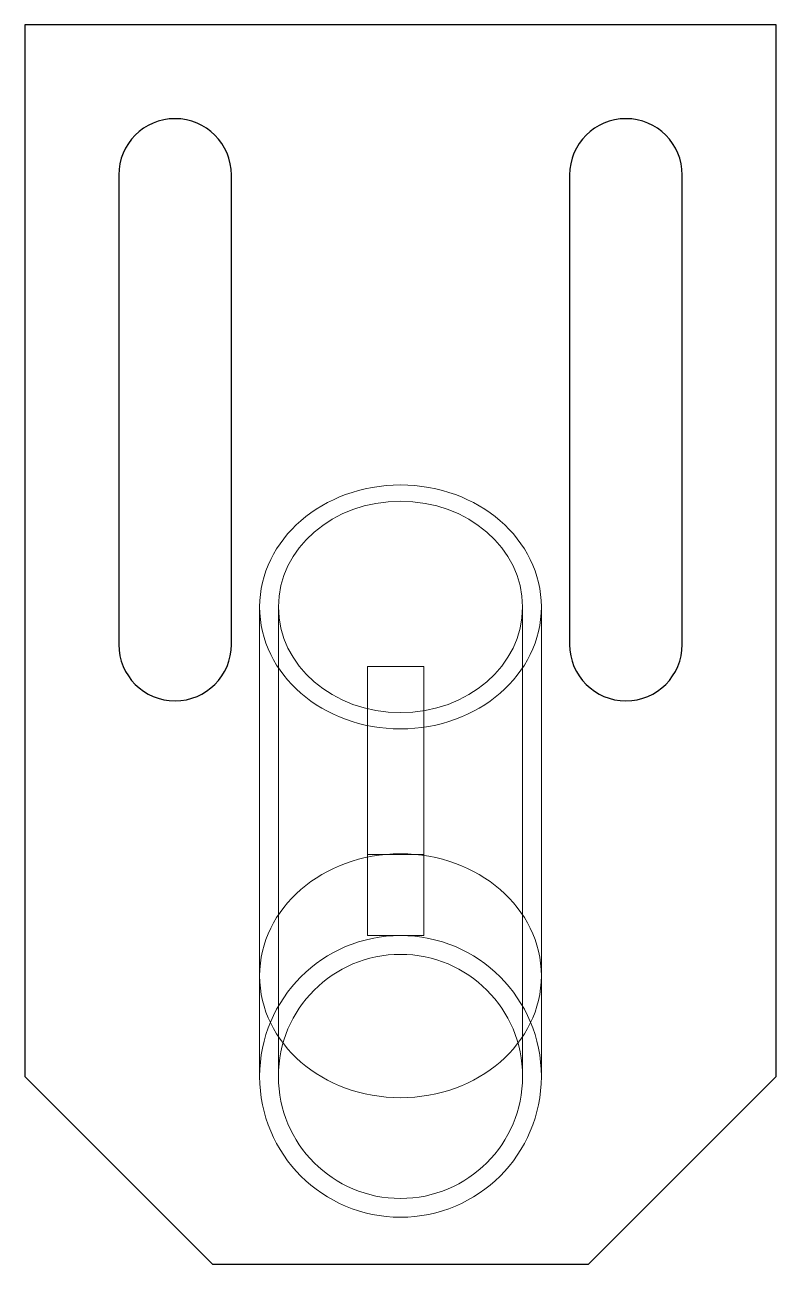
# Model space of a CAD drawing. Header units: millimetres. Extents: x 0 to 1580, y 0 to 705.
# Drawn here: x 1500 to 1580, y 573 to 705 of the extents above.
import ezdxf
from ezdxf.lldxf.tags import DXFTag

# ---------------------------------------------------------------- set-up
doc = ezdxf.new("R2010")
doc.units = ezdxf.units.MM
doc.layers.add('ORTHO$28', color=7, linetype='Continuous', true_color=0xffffff)
tags = doc.linetypes.add('DASHED', pattern=[25.72, 12.86, -12.86]).pattern_tags.tags
tags[6:7] = [DXFTag(74, 4), DXFTag(75, 0), DXFTag(340, '0'), DXFTag(46, 0.0), DXFTag(50, 0.0), DXFTag(44, 0.0), DXFTag(45, 0.0)]
tags[4:5] = [DXFTag(74, 4), DXFTag(75, 0), DXFTag(340, '0'), DXFTag(46, 0.0), DXFTag(50, 0.0), DXFTag(44, 0.0), DXFTag(45, 0.0)]

msp = doc.modelspace()

# ---------------------------------------------------------------- linework, layer by layer
at = {"layer": 'ORTHO$28', "color": 151, "linetype": 'Continuous', "lineweight": 25}
for p, q in [((1580, 705), (1500, 705)), ((1500, 705), (1500, 593)), ((1580, 593), (1580, 705)), ((1510, 689), (1510, 639)), ((1522, 639), (1522, 689)), ((1558, 689), (1558, 639)), ((1570, 639), (1570, 689)), ((1520, 573), (1500, 593)), ((1580, 593), (1560, 573)), ((1520, 573), (1560, 573))]:
    msp.add_line(p, q, dxfattribs=at)
at = {"layer": 'ORTHO$28', "color": 53, "linetype": 'DASHED', "lineweight": 18}
for p, q in [((1525, 603.72), (1525, 643)), ((1527, 603.72), (1527, 643)), ((1553, 643), (1553, 603.72)), ((1555, 643), (1555, 603.72)), ((1536.5, 636.64), (1542.5, 636.64)), ((1536.5, 608), (1536.5, 636.64)), ((1542.5, 608), (1542.5, 636.64)), ((1542.5, 616.64), (1536.5, 616.64)), ((1536.5, 608), (1542.5, 608)), ((1525, 593), (1525, 603.72)), ((1527, 593), (1527, 603.72)), ((1553, 603.72), (1553, 593)), ((1555, 603.72), (1555, 593))]:
    msp.add_line(p, q, dxfattribs=at)
for radius in [15, 13]:
    msp.add_circle((1540, 593), radius, dxfattribs=at)
at = {"layer": 'ORTHO$28', "color": 151, "linetype": 'Continuous', "lineweight": 25}
for centre, start, end in [((1516, 689), 0, 180), ((1564, 689), 0, 180), ((1516, 639), 180, 0), ((1564, 639), 180, 0)]:
    msp.add_arc(centre, 6, start, end, dxfattribs=at)
at = {"layer": 'ORTHO$28', "color": 53, "linetype": 'DASHED', "lineweight": 18, "extrusion": (0, 0, -1)}
for centre, major_axis in [((1540, 643), (15, 0)), ((1540, 643), (13, 0)), ((1540, 603.72), (15, 0))]:
    msp.add_ellipse(centre, major_axis=major_axis, ratio=0.866025, dxfattribs=at)

doc.saveas('drawing.dxf')
